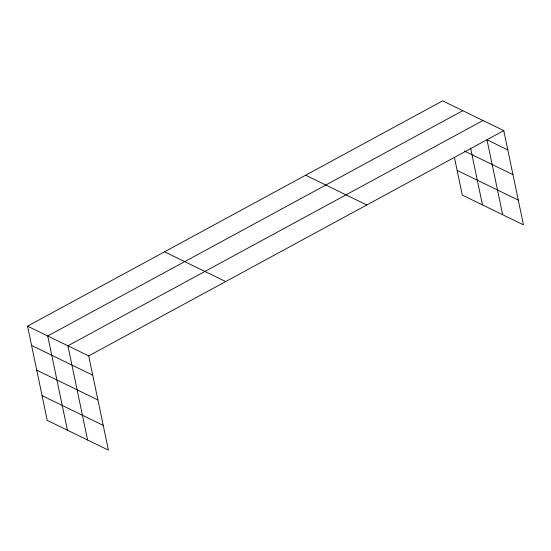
<?xml version="1.0" encoding="UTF-8"?>
<svg xmlns="http://www.w3.org/2000/svg" width="551" height="551" viewBox="0 0 551 551"><rect width="100%" height="100%" fill="white"/><g stroke="black" fill="none" stroke-linecap="round" stroke-linejoin="round"><path stroke-width="0.83" d="M27.55 326.158L88.711 355.905L108.395 450.126L47.234 420.379L27.55 326.158L442.605 100.874L503.766 130.621L523.45 224.842L462.289 195.095L454.382 157.221M462.792 110.689L47.73 335.972L67.415 430.193M482.972 120.511L67.918 345.794L87.595 440.015M88.711 355.905L503.766 130.621M507.795 149.92L487.001 139.802L502.657 214.725M464.514 151.077L512.96 174.646M457.123 170.369L518.284 200.116M305.64 175.218L366.801 204.965M164.522 251.814L225.676 281.561M31.579 345.456L92.74 375.203M36.745 370.182L97.906 399.93M42.069 395.652L103.23 425.4M470.609 148.123L482.476 204.91"/></g></svg>
